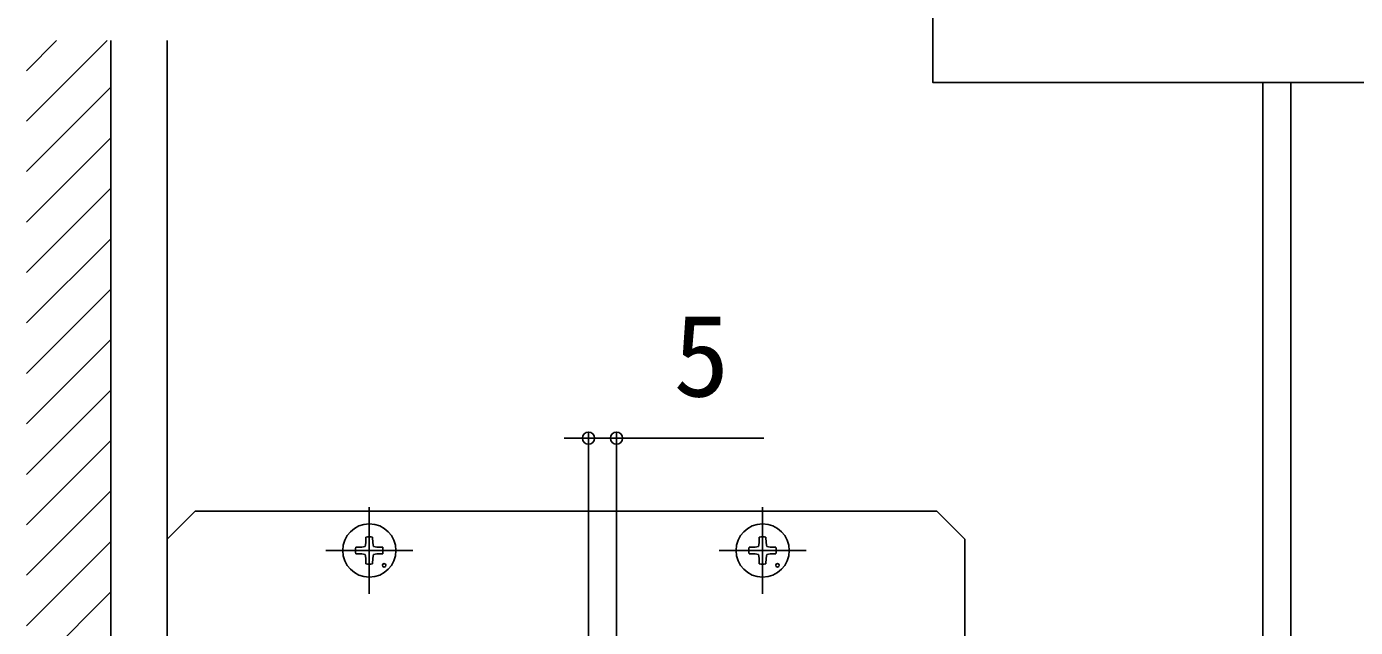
# Model space of a CAD drawing. Units: millimetres, scale not verified. Extents: x -875 to 875, y -1304 to 1297.
# Drawn here: x -734 to -497.5, y -652.9 to -546 of the extents above; entities that cross this region are included whole.
import ezdxf
from ezdxf.enums import TextEntityAlignment as Align

# ---------------------------------------------------------------- set-up
doc = ezdxf.new("R2010")
doc.units = ezdxf.units.MM
doc.header["$LTSCALE"] = 8
for name, color, linetype in [('0-4_YKK_12', 2, 'Continuous'), ('0-5_YKK_13', 4, 'Continuous'), ('0-7_YKK_D', 6, 'Continuous'), ('0-9_YSS_K', 3, 'Continuous')]:
    doc.layers.add(name, color=color, linetype=linetype)
doc.styles.add('ＭＳ ゴシック', font='')
doc.styles.get('ＭＳ ゴシック').set_extended_font_data('MS Gothic')

msp = doc.modelspace()

# ---------------------------------------------------------------- linework, layer by layer
at = {"layer": '0-4_YKK_12'}
for p, q in [((-709, -548.45), (-709, -661.2)), ((-514, -555.889), (-514, -664.7)), ((-509, -555.889), (-509, -664.7)), ((-673, -631.465), (-673, -646.935)), ((-603, -631.465), (-603, -646.935)), ((-665.265, -639.2), (-680.735, -639.2)), ((-595.265, -639.2), (-610.735, -639.2))]:
    msp.add_line(p, q, dxfattribs=at)
msp.add_lwpolyline([(-572.715, -383.482), (-572.715, -48.283), (-91.165, -48.283), (-91.165, -555.889), (-572.715, -555.889), (-572.715, -388.482)], dxfattribs=at)
at = {"layer": '0-5_YKK_13'}
for p, q in [((-704, -632.2), (-709, -637.2)), ((-704, -632.2), (-572, -632.2)), ((-567, -637.2), (-572, -632.2)), ((-709, -664.2), (-709, -637.2)), ((-674.338, -638.589), (-673.73, -638.47)), ((-673.611, -637.862), (-673.73, -638.47)), ((-673.593, -636.823), (-673.611, -637.862)), ((-672.407, -636.823), (-672.389, -637.862)), ((-672.389, -637.862), (-672.27, -638.47)), ((-671.662, -638.589), (-672.27, -638.47)), ((-604.338, -638.589), (-603.73, -638.47)), ((-603.611, -637.862), (-603.73, -638.47)), ((-603.593, -636.823), (-603.611, -637.862)), ((-602.407, -636.823), (-602.389, -637.862)), ((-602.389, -637.862), (-602.27, -638.47)), ((-601.662, -638.589), (-602.27, -638.47)), ((-567, -664.2), (-567, -637.2)), ((-675.377, -638.607), (-674.338, -638.589)), ((-675.373, -639.793), (-674.338, -639.811)), ((-674.338, -639.811), (-673.73, -639.93)), ((-673.611, -640.538), (-673.73, -639.93)), ((-673.593, -641.577), (-673.611, -640.538)), ((-672.407, -641.577), (-672.389, -640.538)), ((-672.389, -640.538), (-672.27, -639.93)), ((-671.662, -639.811), (-672.27, -639.93)), ((-670.623, -638.607), (-671.662, -638.589)), ((-670.623, -639.793), (-671.662, -639.811)), ((-605.377, -638.607), (-604.338, -638.589)), ((-605.373, -639.793), (-604.338, -639.811)), ((-604.338, -639.811), (-603.73, -639.93)), ((-603.611, -640.538), (-603.73, -639.93)), ((-603.593, -641.577), (-603.611, -640.538)), ((-602.407, -641.577), (-602.389, -640.538)), ((-602.389, -640.538), (-602.27, -639.93)), ((-601.662, -639.811), (-602.27, -639.93)), ((-600.623, -638.607), (-601.662, -638.589)), ((-600.623, -639.793), (-601.662, -639.811))]:
    msp.add_line(p, q, dxfattribs=at)
for centre, radius in [((-673, -639.2), 4.735), ((-603, -639.2), 4.735), ((-670.359, -641.841), 0.3), ((-600.359, -641.841), 0.3)]:
    msp.add_circle(centre, radius, dxfattribs=at)
for centre, start, end in [((-673, -639.2), 75.9892, 104.0108), ((-603, -639.2), 75.9892, 104.0108), ((-673, -639.2), 165.9892, 194.0108), ((-673, -639.2), 345.9892, 14.0108), ((-603, -639.2), 165.9892, 194.0108), ((-603, -639.2), 345.9892, 14.0108), ((-673, -639.2), 255.9892, 284.0108), ((-603, -639.2), 255.9892, 284.0108)]:
    msp.add_arc(centre, 2.45, start, end, dxfattribs=at)
at = {"layer": '0-7_YKK_D'}
for p, q in [((-634, -619.2), (-638.3, -619.2)), ((-634, -663.5), (-634, -618.2)), ((-634, -619.2), (-629, -619.2)), ((-629, -658.2), (-629, -618.2)), ((-629, -619.2), (-602.809, -619.2))]:
    msp.add_line(p, q, dxfattribs=at)
for centre in [(-634, -619.2), (-629, -619.2)]:
    msp.add_circle(centre, 1.075, dxfattribs=at)
at = {"layer": '0-9_YSS_K'}
for p, q in [((-734, -553.803), (-728.647, -548.45)), ((-734, -562.784), (-719.666, -548.45)), ((-719, -548.45), (-719, -800.766)), ((-734, -571.764), (-719, -556.764)), ((-734, -580.744), (-719, -565.744)), ((-734, -589.724), (-719, -574.724)), ((-734, -598.705), (-719, -583.705)), ((-734, -607.685), (-719, -592.685)), ((-734, -616.665), (-719, -601.665)), ((-734, -625.645), (-719, -610.645)), ((-734, -634.626), (-719, -619.626)), ((-734, -643.606), (-719, -628.606)), ((-734, -652.586), (-719, -637.586)), ((-734, -661.566), (-719, -646.566))]:
    msp.add_line(p, q, dxfattribs=at)

# ---------------------------------------------------------------- texts
at = {"layer": '0-7_YKK_D', "style": 'ＭＳ ゴシック'}
msp.add_text('5', height=14.66, dxfattribs=at).set_placement((-618.877, -616.2), align=Align.BOTTOM_LEFT)

doc.saveas('drawing.dxf')
